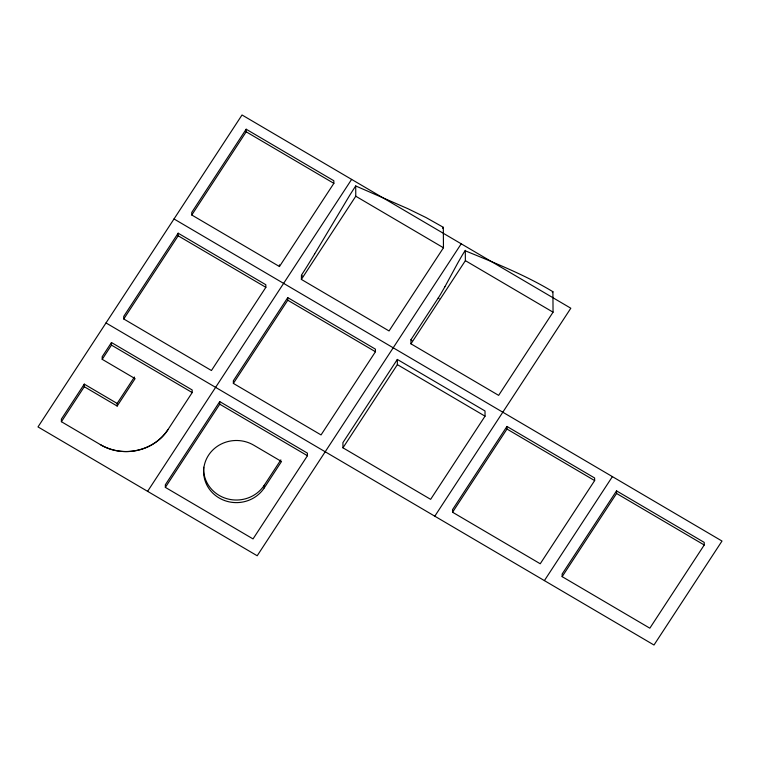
<?xml version="1.0" encoding="UTF-8"?>
<svg xmlns="http://www.w3.org/2000/svg" width="760" height="760" viewBox="0 0 760 760"><rect width="100%" height="100%" fill="white"/><g stroke="black" fill="none" stroke-linecap="round" stroke-linejoin="round"><path stroke-width="1.14" d="M444.913 286.729L457.548 263.406A65.218 11.029 -59.6 0 1 458.223 262.181L462.127 255.407A27.816 4.702 -59.6 0 1 465.053 250.715C494.361 262.76 525.207 274.959 552.909 291.716L553.052 312.18L498.645 395.371L410.97 343.834L410.941 339.739L438.14 298.148A106.846 28.69 33.2 0 0 439.147 298.727M444.894 286.767L440.61 294.196A27.094 4.579 -59.6 0 1 438.206 298.053M314.783 253.735L349.448 195.728A109.364 18.487 -59.6 0 1 355.129 186.836L355.709 185.953L407.873 208.686L426.056 217.569L443.317 227.306L443.46 247.769L389.053 330.952L301.368 279.414L301.463 275.139A106.371 17.983 -59.6 0 0 307.439 265.753L314.668 253.935M178.153 233.196L123.747 316.388L123.766 318.981L211.441 370.519L265.848 287.327L265.829 284.734L178.153 233.196L178.173 235.799L123.766 318.981M246.164 129.219L191.757 212.401L191.776 215.004L279.452 266.532L333.858 183.35L333.839 180.747L246.164 129.219L246.183 131.812L191.776 215.004M84.265 384.123L61.379 419.111L61.398 421.705L100.358 444.609C122.341 458.005 154.071 451.44 168.026 429.533L192.204 392.568L192.185 389.975L111.473 342.532L102.182 356.725L102.201 359.319L135.081 378.641L117.163 406.049L84.284 386.716L84.265 384.123L117.144 403.446L117.163 406.049M61.398 421.705L84.284 386.716M102.201 359.319L111.482 345.125L111.473 342.532M117.144 403.446L134.425 377.026M147.601 491.34L351.623 179.398M219.744 401.594L165.338 484.785L165.357 487.378L253.032 538.916L307.439 455.734L307.42 453.131L219.744 401.594L219.763 404.197L165.357 487.378M287.755 297.616L233.348 380.798L233.368 383.401L321.043 434.929L375.449 351.747L375.43 349.153L287.755 297.616L287.774 300.219L233.368 383.401M301.368 279.414L355.775 196.232L355.709 185.953M264.233 487.92L281.513 461.51L253.669 445.141A32.766 31.065 -0.4 0 0 208.563 455.192A32.766 31.065 -0.4 0 0 219.127 497.971A32.766 31.065 -0.4 0 0 264.233 487.92L264.214 485.317L280.849 459.885M442.643 228.332L443.317 227.306M461.215 243.808L257.194 555.76L38 426.92L242.022 114.978L570.817 308.227L434.796 516.192M397.328 359.433L342.922 442.624L342.959 447.82L430.635 499.348L485.041 416.166L485.013 410.97L397.328 359.433L397.366 364.629L342.959 447.82M410.97 343.834L465.376 260.651L465.3 250.334M552.909 291.716L552.349 292.581M506.948 426.445L452.542 509.637L452.561 512.231L540.236 563.768L594.643 480.586L594.624 477.983L506.948 426.445L506.967 429.048L452.561 512.231M544.397 580.602L612.399 476.624M616.54 490.865L562.134 574.047L562.153 576.65L649.838 628.188L704.235 544.996L704.225 542.403L616.54 490.865L616.559 493.468L562.153 576.65M246.183 131.812L333.858 183.35M355.775 196.232L443.46 247.769M465.376 260.651L553.052 312.18M174.011 218.956L722 541.044L653.989 645.021L106.01 322.943M178.173 235.799L265.848 287.327M287.774 300.219L375.449 351.747M397.366 364.629L485.041 416.166M506.967 429.048L594.643 480.586M616.559 493.468L704.235 544.996M219.763 404.197L307.439 455.734M111.482 345.125L192.204 392.568M279.442 264.803L279.452 266.532M411.948 340.328A106.846 28.69 33.2 0 1 410.941 339.739M302.547 276.022A106.371 28.557 33.2 0 1 301.54 275.443M168.026 429.533A49.143 46.597 -0.4 0 1 100.368 444.609M264.214 485.317A32.766 31.065 -0.4 0 1 226.527 498.598A32.766 31.065 -0.4 0 1 203.67 467.257"/></g></svg>
